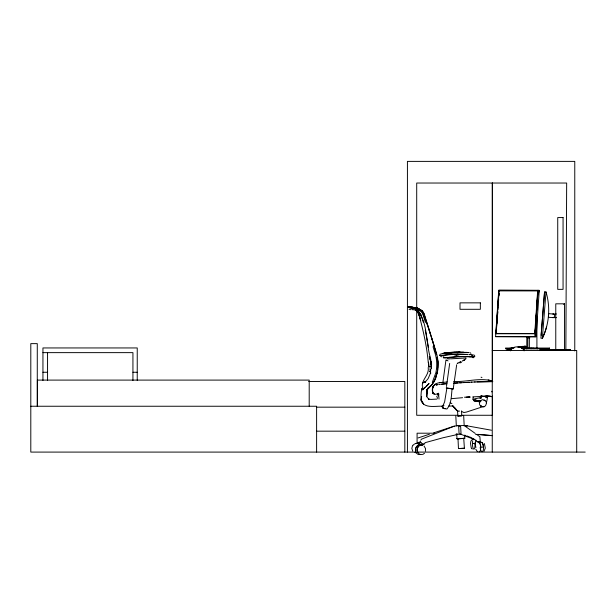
<?xml version="1.0" encoding="UTF-8"?>
<svg xmlns="http://www.w3.org/2000/svg" width="616" height="616" viewBox="0 0 616 616"><rect width="100%" height="100%" fill="white"/><g stroke="black" fill="none" stroke-linecap="round" stroke-linejoin="round"><path stroke-width="0.92" d="M565.858 350.011L566.666 183.029L416.709 183.029L416.709 307.784M420.836 440.124L421.375 439.216L454.246 426.149L457.057 425.779M473.15 397.081L473.196 399.43M437.676 367.975L437.845 361.461L436.96 357.881M422.307 386.201C421.729 379.379 429.475 374.928 428.189 367.56M495.58 336.636L498.744 290.267L539.239 290.382L536.082 336.752L495.58 336.636L536.082 336.752L535.727 334.034M495.926 333.741L498.868 290.56L538.076 290.583L535.127 333.764L495.926 333.741L496.434 329.922M496.088 333.449L535.004 333.472L496.088 333.449L498.991 290.852L537.907 290.875M496.565 328.005L497.089 320.328M497.22 318.41L497.682 311.696M497.813 309.771L498.005 306.891M498.136 304.974L498.922 293.462M496.342 333.472L496.596 329.683M497.05 323.061L497.243 320.22M497.628 314.537L497.828 311.696M498.275 305.074L498.66 299.391M498.922 295.603L499.052 293.709M534.75 333.449L537.66 290.852M537.822 290.56L535.127 333.764M534.827 336.636L537.984 290.267M545.999 291.938L542.35 338.307L540.902 338.192L544.552 291.822L545.999 291.938C550.596 307.145 549.272 324.008 542.35 338.307A64.195 64.195 0 0 0 546.492 327.173M430.846 369.092L430.245 373.666L428.197 378.501L426.087 381.065L422.761 382.798L425.502 382.043M422.807 386.833C420.536 390.698 421.259 395.703 420.867 400.007C423.793 409.147 435.751 405.744 442.85 406.237M442.881 382.536L445.792 361.192M427.096 390.544L426.572 394.571L426.965 389.551L426.703 396.619L426.873 389.489L426.749 396.773L428.998 399.337L428.328 398.968L430.892 399.414L437.021 399.083M446.477 386.471L449.68 363.425M446.754 387.972L446.261 387.98L447.37 388.226A14.029 0.539 8.1 0 0 452.36 388.927L453.222 388.935L456.679 364.764M425.533 451.182L425.548 448.648L424 445.938M421.714 389.489L421.868 388.611M486.386 402.872L487.379 398.344M510.525 350.866L511.411 348.925L513.906 347.416A10.795 10.603 -89.9 0 1 518.88 346.985L519.35 346.762M432.894 387.01C431.292 390.513 432.771 396.065 437.514 393.863M538.654 292.685L539.239 290.382L498.744 290.267M481.25 395.734L479.995 398.336L481.119 398.444L481.935 396.18M437.599 370.763L435.181 379.556L431.608 385.154L427.258 389.712L427.797 388.142L431.893 384.831L435.558 378.717L437.653 370.37L437.745 360.506M416 308.77L416.501 307.53L419.357 309.178L418.872 310.418L419.357 310.61A6.761 6.753 52.6 0 1 422.738 313.906L425.448 322.43M433.271 386.217C436.066 381.581 442.673 382.836 447.162 381.928M484.238 400.215L483.506 399.992C482.305 398.105 476.307 404.042 481.458 406.383M432.794 387.225L433.371 386.009M412.612 445.206L411.842 448.44L412.774 451.128M466.066 358.651L462.3 361.107M420.489 441.256C420.497 443.235 414.599 442.396 420.297 442.311M484.014 451.243L485.3 448.148L484.407 443.535M480.48 401.108L480.726 401.093M471.864 439.978L470.893 441.11L470.524 443.435L471.24 447.963M461.199 362.177L459.96 362.932M460.822 361.5L457.195 363.532L457.834 363.117M563.771 304.55L564.495 303.819L555.771 303.819L555.771 349.603M424.47 453.33L422.699 454.469M426.149 386.594L429.067 383.506L422.576 389.982L423.261 388.688L425.148 387.379M443.982 405.259L442.611 406.483L444.629 401.855L446.9 388.041L452.09 388.735C451.305 395.518 451.628 403.534 446.923 409.024L443.181 408.262L441.972 406.113M439.847 354.331C448.294 351.428 458.242 352.36 467.236 352.375M474.797 400.084L474.59 399.961M475.498 400.115L475.059 400.177M475.952 400.192L475.252 400.169M475.968 400.331L476.407 400.269M475.829 401.139L475.259 401.001M476.422 400.408L476.861 400.346M477.315 400.423L476.876 400.485M477.069 400.477L477.77 400.5M477.646 401.447L476.799 401.401M477.523 400.554L478.224 400.577M478.239 400.723L478.678 400.654M478.101 401.524L477.531 401.386M478.694 400.8L479.132 400.731M478.886 400.785L479.587 400.808M480.495 400.962L480.057 401.031M481.188 406.244L482.875 406.752C485.654 408.077 487.941 401.509 485.146 400.785L484.037 400.154L484.653 400.423M457.981 411.08L457.465 411.149L457.988 415.954M461.723 415.777L457.711 416L461.769 415.785L461.523 410.934M456.741 434.003L456.987 438.715L458.004 438.577M463.887 438.346L456.987 438.715L457.996 438.577L458.458 448.563L464.402 448.248L463.733 438.384M491.884 391.953L491.699 391.252M459.821 362.793L460.267 362.516M418.072 437.945L429.414 434.234M464.757 359.744L463.186 360.653L464.849 359.829M460.483 362.4L461.207 362.139M476.284 401.216L475.714 401.078M483.837 406.383L466.497 412.058L463.84 412.528L461.438 411.296M520.92 347.563L521.382 347.701L519.08 347M518.949 347L519.781 346.646M433.695 432.848L454.238 426.157L454.269 426.657M422.992 382.736L425.772 381.974M480.395 397.713L474.551 398.806M458.458 448.563L464.402 448.248M447.401 358.812L448.956 358.897A65.45 1.963 -3 0 0 450.335 358.828M463.84 438.43L461.061 438.584L464.841 438.292L464.695 435.466M429.26 356.471L429.66 356.395M443.597 356.564L443.851 356.71M438.854 384.615L440.471 384.338M456.033 434.172L457.48 433.933M443.412 355.347L439.755 355.471L440.232 355.478M514.553 347.616L508.562 348.533L508.654 349.149M517.756 347.131L520.143 346.77L520.235 347.385M512.435 348.571L506.806 349.426L507.546 350.335L511.257 349.773M521.444 348.225L526.079 347.524L526.518 346.438L520.643 347.324L520.551 346.708L522.93 346.346L523.023 346.962M439.647 382.728L441.426 382.459M449.187 357.411L443.682 357.534M456.933 352.367L444.313 353.384L452.329 352.56M418.472 443.266L416.37 443.374A4.72 3.896 84.5 0 0 414.953 443.751A4.72 3.896 84.5 0 1 419.612 445.414M477.577 441.865L480.264 441.718M446.469 353.099L459.944 352.352L454.493 352.452M444.375 357.673L443.451 357.75L445.792 358.019L459.043 356.741M446.854 352.883L442.788 353.415L454.277 352.452M446.916 383.622L441.41 384.207L446.554 383.653M451.482 398.66L462.585 397.697M421.159 442.642L418.11 442.773L421.09 442.588M466.32 397.397L470.047 397.097M422.453 443.928C417.902 443.936 425.671 444.837 425.055 442.688L442.95 437.776L459.105 434.141L458.666 426.095L460.66 426.511L461.053 434.088L459.675 434.118L460.106 434.157A3.003 0.424 -0.6 0 1 461.022 434.318L474.389 439.524L476.33 440.448L476.699 441.618L480.195 441.449M473.419 438.931L472.241 439.069L471.948 437.945L471.209 437.599M473.473 439.239L472.395 439.347L474.651 439.27M472.834 396.904L487.102 396.096L492.061 396.704M453.723 381.481C466.451 382.213 480.241 377.2 492.546 381.196M453.522 383.175L457.857 382.913M461.6 438.553L464.741 438.276M450.119 352.498L454.546 352.236M456.233 355.032L457.157 354.97M454.092 383.137L469.361 382.274M418.988 443.22L419.719 443.173L417.74 443.243A4.72 3.896 84.5 0 0 416.755 443.458M454.839 355.124L458.974 354.885M474.921 400.985L473.512 400.392M475.375 401.062L474.805 400.924M479.34 400.862L479.795 400.939M477.169 401.37L477.839 401.432L477.03 401.347M478.986 401.678L479.656 401.748L477.985 401.463M479.918 401.832L479.348 401.694M463.786 382.59L471.841 382.136M459.836 382.805L461.661 382.705M471.356 382.159L475.144 381.951M474.59 381.982L492.438 381.55M452.675 352.398L460.968 352.244M430.676 366.751L428.905 366.843L428.513 362.177L428.744 366.751L430.522 366.659M477.046 381.851L492.831 381.627M442.08 356.849L440.617 356.495M459.59 411.095L457.465 411.149M459.628 438.684L461.107 438.607M458.912 438.669L457.942 438.661L460.514 438.615M481.181 396.35L487.102 396.096M475.49 444.205L475.175 444.221A4.72 1.247 87.5 0 0 475.113 443.366M423.485 444.336L420.843 444.513L424.077 444.328M466.266 397.228L469.469 397.12M464.456 397.205L470.047 397.012M485.662 397.282L487.464 397.305L486.317 397.728L486.147 395.911M459.952 438.638L456.987 438.715M429.876 371.548C431.077 371.525 428.259 371.579 430.407 371.533M459.551 352.229L454.5 352.314L463.987 352.344L461.954 352.267M430.145 371.54L429.953 368.707M448.548 406.098L453.291 405.983M473.92 356.641L474.643 356.625L473.873 356.649M457.218 354.108L458.042 354.1M457.981 352.344L468.422 352.614L467.136 352.537M464.148 425.471L456.418 425.779M556.502 313.991L552.868 313.991A1.817 1.817 0 0 1 554.685 315.877A1.817 1.817 0 0 1 552.721 317.617L548.379 317.279L548.663 313.652L553.006 313.998M552.868 317.625L556.502 317.625M527.997 337.876L529.814 337.876M513.783 348.048L505.52 348.048L505.52 348.779L510.11 348.779M492.253 350.512L576.707 350.512L576.707 452.09M42.943 352.637L132.933 352.637L132.933 380.503M42.943 372.264L47.555 372.264M132.933 372.264L137.237 372.264M308.716 381.481L404.827 381.481L404.827 452.09M30.8 406.244L316.616 406.244L316.616 452.09M316.401 407.168L404.827 407.168M457.842 415.269L416.709 415.269L416.709 309.709M461.669 415.269L492.284 415.269M316.401 431.169L404.827 431.169M434.395 433.202L417.086 433.202L417.086 443.589M585.2 452.09L30.8 452.09L30.8 343.636L37.276 343.636L37.276 406.244M480.58 396.026L482.367 396.065M485.932 396.134L490.398 396.234M459.744 352.352L466.805 352.614M486.825 396.05L490.398 396.211M473.735 354.801L474.751 355.871M469.076 354.593L471.071 354.57L469.33 354.631M439.755 355.278L440.24 355.309M519.635 346.623L520.651 346.846M469.546 356.764L474.813 356.618L471.687 356.949A94.394 78.609 -5.9 0 0 459.051 356.803M475.513 434.303L492.276 435.674M544.529 292.115L541.125 335.296M477.8 434.365L492.099 435.566M488.095 379.864L491.922 380.873M466.258 425.756L464.58 425.541L467.12 425.879L464.58 425.541M465.049 425.471L491.391 430.214M415.892 308.87L418.518 309.363M474.343 400.007L480.85 401.116M476.738 401.293L476.168 401.155M479.44 401.755L478.44 401.54M452.144 388.711L453.222 388.935M411.965 309.563L413.452 309.863M416.655 309.032L418.934 309.517M418.626 308.624L411.111 306.984L407.777 307.207L419.819 309.463L422.422 311.065L423.954 313.721L430.753 335.127M410.164 309.548L410.872 309.709M415.199 310.233L416.986 310.664M409.016 309.255L409.548 309.394M465.996 357.881L464.626 358.042A15.616 0.47 -3 0 1 462.685 358.166M443.181 408.262L445.06 408.778M469.769 352.545L470.893 353.299M415.777 307.9L416.277 308.038M415.492 308.246L412.096 307.23L417.194 308.493M414.938 310.164L418.349 311.188L420.944 314.507L423.284 322.26M464.603 435.142L465.319 435.373M419.134 310.133L414.66 308.624L418.349 309.27L420.428 310.333M466.774 435.858L467.513 436.12M468.252 436.39L468.992 436.675M520.081 346.654L521.02 347.139L521.598 348.556M469.731 436.967L470.47 437.275M439.832 355.494L442.011 355.401A101.732 95.519 -8.6 0 1 457.218 354.038M520.728 347.416L523.223 348.925M450.157 402.748L451.898 403.588M430.407 372.765L430.892 373.042M479.009 401.678L478.555 401.601M472.703 399.099L473.334 399.545M432.771 392.993L433.333 393.539L432.601 391.229M433.025 393.37L432.825 393.031L433.279 393.501M419.565 309.425C408.485 304.604 399.738 306.891 421.767 310.479L428.058 326.665L433.641 344.436L435.851 353.399M481.35 406.337L480.465 405.667M484.777 400.5L484.376 400.277L484.946 400.6M417.879 310.88C427.958 323.408 425.748 342.573 430.353 357.511M465.126 426.226L475.213 433.402M477.046 434.711L479.872 436.744L480.234 441.01M480.603 405.836L482.197 406.691L481.512 406.398M453.045 406.229L456.764 410.125L453.099 406.291L454.924 408.131M447.432 360.375L448.001 360.945M456.425 410.04L454.485 407.877L457.265 410.911M471.533 448.286L472.256 449.018M456.233 409.817L452.275 405.628M477.415 451.721L475.783 449.18M416.17 310.287L418.349 312.889L416.632 310.302L419.011 314.853L420.713 320.528L418.349 312.774M520.874 347.116L521.252 347.717M437.63 398.329L436.729 396.288M523.384 347.932L524.278 350.242L523.662 350.335L522.807 348.017M437.383 393.616L438.176 395.934L438.785 394.425L438.546 393.185M433.025 346.708L434.988 353.007A38.962 38.9 52.6 0 1 436.536 360.414L436.721 362.924A38.731 38.677 -60.1 0 1 435.828 372.919L432.286 382.336L433.472 382.898L437.129 373.204A40.063 40.002 -60.1 0 0 438.053 362.87L437.853 360.275A40.209 40.148 52.6 0 0 436.267 352.629L424.17 313.867A8.093 8.085 52.6 0 0 419.357 309.178M431.3 336.852L436.644 354.716M420.589 314.507L421.436 317.255M419.011 314.853C423.284 330.584 426.903 346.669 428.297 362.916M431.593 364.61L430.338 358.751L431.477 364.541M439.031 399.13L438.553 393.686M523.908 349.926L524.108 350.866M437.114 357.195L437.591 359.675M431.146 362L431.539 363.794M431.454 366.481L429.745 357.157M425.271 330.13L428.543 347.586M430.522 359.29L430.453 358.812M525.487 346.592L525.394 345.976L523.962 346.192L524.054 346.808M512.173 347.978L512.266 348.594M511.811 348.04L511.904 348.656M509.332 348.41L509.478 349.018M463.671 415.685L464.21 426.049M455.817 416.1L456.302 425.525M432.702 389.789L432.717 390.367M574.767 350.958L574.767 161.384L407.422 161.384L407.422 452.09M565.95 350.335L565.95 349.896L554.323 349.896L554.323 350.335M565.657 349.603L565.75 350.335M565.172 349.896L565.172 350.335M564.495 303.819L564.495 349.603M564.248 349.896L564.248 350.335M563.039 349.896L563.039 350.335M561.561 349.603L561.638 350.335M560.137 349.603L560.137 350.335M558.704 349.603L558.627 350.335M557.226 349.896L557.226 350.335M556.025 349.896L556.025 350.335M555.101 349.896L555.101 350.335M554.515 349.896L554.515 350.335M537.676 348.779L537.676 348.34L526.049 348.34L526.049 348.779M537.475 348.34L537.475 348.779M536.913 316.57L536.913 348.048M536.898 348.34L536.898 348.779M535.974 348.34L535.974 348.779M534.773 348.34L534.773 348.779M533.364 348.779L533.294 348.048M531.955 348.048L531.955 348.779M531.862 348.048L531.862 348.779M530.43 348.048L530.361 348.779M529.36 336.606L529.36 348.048M528.952 348.34L528.952 348.779M527.804 336.544L527.804 348.048M527.75 348.34L527.75 348.779M526.811 336.606L526.811 348.048M526.826 348.34L526.826 348.779M526.249 348.34L526.249 348.779M492.392 183.029L492.392 380.719M492.392 396.073L492.392 415.269M492.284 183.029L492.253 452.09M309.201 406.244L309.201 380.095L37.383 380.095L37.383 406.244M137.237 380.426L137.237 347.948L42.943 347.948L42.943 380.426M47.555 352.637L47.555 380.503M416.501 307.53A8.093 8.054 -29.8 0 1 419.396 309.348M419.796 309.763A8.093 8.054 -29.8 0 1 420.158 310.21M481.088 377.177A137.599 3.85 19.6 0 1 481.943 377.539M462.023 358.204A15.616 0.47 -3 0 1 461.346 358.243L458.612 358.397A65.45 1.963 -3 0 1 451.02 358.797M443.474 357.588A28.536 1.232 29 0 1 443.897 357.657M449.164 357.288A95.503 78.771 -5.5 0 1 469.561 356.641M443.428 355.486A100.932 95.18 -9.3 0 1 467.844 354.631M439.716 355.432A28.536 1.278 29.2 0 1 439.816 355.309M458.042 354.154A102.056 95.788 -8.7 0 1 467.798 354.531M475.914 447.578A4.72 1.247 87.5 0 1 475.729 440.686M474.859 443.12A4.72 1.247 87.5 0 1 474.397 448.741A4.72 1.247 87.5 0 1 472.749 446.931A4.72 1.247 87.5 0 1 472.757 440.817M416.685 443.535A4.72 3.896 84.5 0 1 417.971 443.227M416.116 452.783A4.72 3.896 84.5 0 1 414.915 452.352M413.436 445.214A4.72 3.896 84.5 0 1 413.683 444.844M413.967 444.506A4.72 3.896 84.5 0 1 414.275 444.213M420.143 454.477A4.72 3.781 89.3 0 1 415.469 449.819A4.72 3.781 89.3 0 1 420.189 445.314M421.991 454.454A4.72 3.781 89.3 0 1 417.317 449.803A4.72 3.781 89.3 0 1 422.045 445.291M478.208 442.696A4.72 1.671 86.4 0 1 480.626 446.9A4.72 1.671 86.4 0 1 478.917 451.828M481.088 442.519A4.72 1.671 86.4 0 1 483.421 445.961A4.72 1.671 86.4 0 1 482.343 451.682A4.72 1.671 86.4 0 1 480.187 447.285M421.475 397.774L421.282 400.077L421.621 396.558L421.475 397.774M432.832 387.156L432.509 388.95L433.972 385.4L432.832 387.156M420.982 445.029L419.042 445.168A4.72 3.781 89.3 0 0 415.615 450.157L417.186 450.142A4.72 3.781 89.3 0 1 420.713 445.145L422.53 445.006L420.982 445.029M435.243 384.5L434.873 384.7L435.897 384.222L435.243 384.5M473.535 357.588L472.919 357.657L473.535 357.588M474.328 400.885L473.681 400.569L474.328 400.885M473.065 443.458L475.537 443.335L473.065 443.458M436.952 384.8L436.167 385.031L437.914 384.53L436.952 384.8M482.382 400.007L482.382 400.007M483.791 406.66L483.406 406.675L483.791 406.66M480.542 442.288L478.162 442.442L478.986 442.465A4.72 1.671 86.4 0 1 480.865 447.224L483.306 447.07A4.72 1.671 86.4 0 0 481.381 442.311L480.572 442.288M563.062 217.571L557.734 217.571L557.734 289.358L563.062 289.358L563.062 217.571M480.349 302.856L460.006 302.856L460.006 309.301L480.349 309.301L480.349 302.856M549.395 348.048L522.961 348.048L522.961 348.779L549.395 348.779L549.395 348.048M570.308 349.603L539.785 349.603L539.785 350.335L570.308 350.335L570.308 349.603M472.826 355.147L471.579 355.085L472.826 355.147M445.93 360.16L446.669 360.268L445.93 360.16M434.072 394.009L433.702 393.532L434.072 394.009M443.535 408.362L442.319 407.384L443.535 408.362M431.131 363.694L431.369 368.26L431.131 363.694M423.477 403.965L421.321 400.261L423.477 403.965M430.846 359.166L430.846 359.166M430.684 359.382L430.569 358.882L430.753 359.421M429.506 358.127L429.452 357.734L429.521 359.082L429.506 358.127"/></g></svg>
